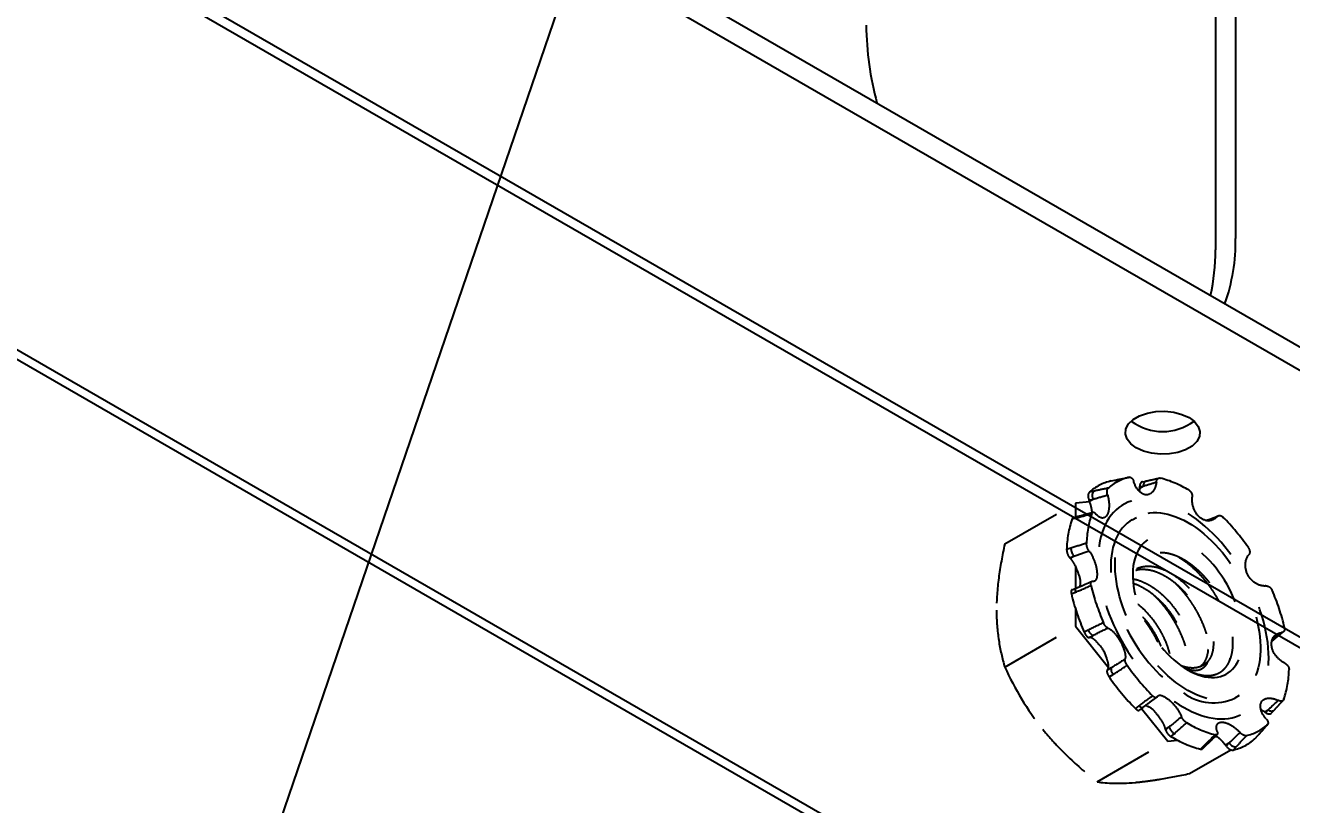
# Model space of a CAD drawing. Extents: x -1.8 to 17.5, y -14.1 to 0.
# Drawn here: x 6.082 to 8.203, y -5.911 to -4.605 of the extents above; entities that cross this region are included whole.
import ezdxf
from ezdxf import colors
from ezdxf.entities.mleader import LeaderData, LeaderLine
from ezdxf.math import Vec2, Vec3

# ---------------------------------------------------------------- set-up
doc = ezdxf.new("R2010")
doc.units = 0
doc.header["$LTSCALE"] = 0.5
doc.header["$MEASUREMENT"] = 0
doc.linetypes.add('HIDDEN2', pattern=[0.1875, 0.125, -0.0625])
for name, color, linetype in [('FAB DWG', 221, 'CONTINUOUS'), ('Hardware', 242, 'CONTINUOUS'), ('Housing', 150, 'CONTINUOUS'), ('WallMount Bracket', 190, 'CONTINUOUS')]:
    doc.layers.add(name, color=color, linetype=linetype)
doc.styles.get("Standard").update_dxf_attribs({"font": 'arial.ttf'})

msp = doc.modelspace()

# ---------------------------------------------------------------- linework, layer by layer
at = {"layer": 'Hardware', "linetype": 'HIDDEN2', "transparency": 16777216}
for p, q in [((7.87086, -5.38598), (7.86398, -5.38751)), ((7.90018, -5.36874), (7.90665, -5.36742)), ((7.90031, -5.36871), (7.90679, -5.36739)), ((7.90665, -5.36742), (7.90679, -5.36739)), ((7.94821, -5.37855), (7.95436, -5.37722)), ((7.94827, -5.38073), (7.94821, -5.37855)), ((7.94827, -5.38073), (7.95436, -5.37722)), ((7.95283, -5.37013), (7.95897, -5.3688)), ((7.72223, -5.47437), (7.84064, -5.40601)), ((7.86453, -5.40387), (7.84064, -5.40601)), ((7.84064, -5.40601), (7.84064, -5.42912)), ((7.8633, -5.40077), (7.87022, -5.39924)), ((7.86413, -5.40275), (7.8633, -5.40077)), ((7.86413, -5.40275), (7.87022, -5.39924)), ((7.83713, -5.43002), (7.84423, -5.42819)), ((7.93541, -5.43398), (7.94264, -5.42981)), ((8.06242, -5.43545), (8.0776, -5.4287)), ((7.83502, -5.43238), (7.84208, -5.43057)), ((8.05936, -5.4351), (8.0617, -5.43426)), ((7.83309, -5.48141), (7.82593, -5.4838)), ((7.83087, -5.49731), (7.83808, -5.49491)), ((7.83199, -5.49842), (7.83087, -5.49731)), ((7.83199, -5.49842), (7.83808, -5.49491)), ((7.84064, -5.51108), (7.84064, -5.54869)), ((7.83385, -5.55786), (7.84096, -5.555)), ((7.83475, -5.55107), (7.8419, -5.54818)), ((7.84064, -5.58274), (7.84064, -5.61226)), ((7.72223, -5.68062), (7.84064, -5.61226)), ((7.84064, -5.61226), (7.89604, -5.68117)), ((7.86221, -5.6187), (7.85533, -5.62229)), ((7.8633, -5.63129), (7.87022, -5.62768)), ((7.86413, -5.6312), (7.8633, -5.63129)), ((7.86413, -5.6312), (7.87022, -5.62768)), ((8.17366, -5.63419), (8.16945, -5.63786)), ((8.18586, -5.62293), (8.17047, -5.63444)), ((7.90046, -5.68194), (7.89382, -5.68603)), ((7.89437, -5.68546), (7.90046, -5.68194)), ((7.89382, -5.68603), (7.89437, -5.68546)), ((7.89711, -5.69724), (7.90371, -5.69318)), ((7.94709, -5.74541), (7.94097, -5.75006)), ((7.95369, -5.7484), (7.94754, -5.75309)), ((7.95363, -5.74845), (7.95369, -5.7484)), ((7.95914, -5.74541), (7.95818, -5.74509)), ((8.115, -5.72838), (8.10778, -5.73255)), ((7.95145, -5.75011), (7.99532, -5.80468)), ((8.15738, -5.75591), (8.16347, -5.75239)), ((8.15921, -5.75713), (8.15738, -5.75591)), ((8.16347, -5.75239), (8.15921, -5.75713)), ((8.17344, -5.75292), (8.16919, -5.75764)), ((7.99147, -5.78455), (7.99756, -5.78103)), ((7.99179, -5.78603), (7.99147, -5.78455)), ((7.99756, -5.78103), (7.99179, -5.78603)), ((8.1623, -5.77721), (8.15378, -5.78677)), ((7.87691, -5.87304), (7.99532, -5.80468)), ((7.99532, -5.80468), (8.01139, -5.80324)), ((8.00065, -5.79729), (8.00638, -5.79233)), ((8.07409, -5.79764), (8.07771, -5.79731)), ((8.09193, -5.81146), (8.09802, -5.80794)), ((8.09317, -5.81318), (8.09193, -5.81146)), ((8.09802, -5.80794), (8.09317, -5.81318)), ((8.14554, -5.79601), (8.14112, -5.80101)), ((8.14112, -5.80101), (8.14134, -5.80065)), ((8.14584, -5.79571), (8.14142, -5.80071)), ((8.14554, -5.79601), (8.14585, -5.7957)), ((8.03159, -5.85921), (8.10079, -5.81926)), ((8.05531, -5.81313), (8.05013, -5.81833)), ((8.05872, -5.8126), (8.05352, -5.81782)), ((8.10491, -5.81978), (8.10974, -5.81458))]:
    msp.add_line(p, q, dxfattribs=at)
at = {"layer": 'Hardware', "linetype": 'HIDDEN2', "transparency": 16777216, "flags": 128}
for points in [[(8.0216, -5.74813), (8.02883, -5.75209), (8.03604, -5.75562), (8.04321, -5.75871), (8.05033, -5.76134), (8.05738, -5.76352), (8.06433, -5.76524), (8.07118, -5.76649), (8.0779, -5.76727), (8.08447, -5.76757), (8.09088, -5.76741), (8.09711, -5.76677), (8.10315, -5.76566), (8.10898, -5.76408), (8.11459, -5.76204), (8.11996, -5.75954), (8.12507, -5.75658), (8.12992, -5.75319), (8.13449, -5.74935), (8.13877, -5.74509), (8.14275, -5.74041), (8.14642, -5.73533), (8.14977, -5.72986), (8.15279, -5.72402), (8.15548, -5.71781), (8.15782, -5.71126), (8.15981, -5.70437), (8.16144, -5.69718), (8.16272, -5.6897), (8.16363, -5.68194), (8.16418, -5.67393), (8.16436, -5.66568), (8.16418, -5.65723), (8.16363, -5.64858), (8.16272, -5.63977), (8.16144, -5.63081), (8.15981, -5.62173), (8.15782, -5.61255), (8.15548, -5.60329), (8.15279, -5.59399), (8.14977, -5.58465), (8.14642, -5.57532), (8.14275, -5.566), (8.13877, -5.55673), (8.13449, -5.54752), (8.12992, -5.53841), (8.12507, -5.52941), (8.11996, -5.52055), (8.11459, -5.51186), (8.10898, -5.50334), (8.10315, -5.49503), (8.09711, -5.48695), (8.09088, -5.47911), (8.08447, -5.47154), (8.0779, -5.46426), (8.07118, -5.45729), (8.06433, -5.45063), (8.05738, -5.44432), (8.05033, -5.43837), (8.04321, -5.43278), (8.03604, -5.42758), (8.02883, -5.42279), (8.0216, -5.4184), (8.01436, -5.41444), (8.00715, -5.41091), (7.99998, -5.40782), (7.99286, -5.40518), (7.98581, -5.403), (7.97886, -5.40129), (7.97201, -5.40004), (7.96529, -5.39926), (7.95872, -5.39895), (7.95231, -5.39912), (7.94608, -5.39976), (7.94004, -5.40087), (7.93421, -5.40244), (7.9286, -5.40449), (7.92323, -5.40699), (7.91812, -5.40994), (7.91327, -5.41334), (7.9087, -5.41717), (7.90442, -5.42144), (7.90044, -5.42611), (7.89677, -5.43119), (7.89342, -5.43666), (7.8904, -5.44251), (7.88771, -5.44872), (7.88537, -5.45527), (7.88338, -5.46215), (7.88175, -5.46935), (7.88047, -5.47683), (7.87956, -5.48459), (7.87901, -5.4926), (7.87883, -5.50084), (7.87901, -5.5093), (7.87956, -5.51795), (7.88047, -5.52676), (7.88175, -5.53572), (7.88338, -5.5448), (7.88537, -5.55398), (7.88771, -5.56323), (7.8904, -5.57254), (7.89342, -5.58187), (7.89677, -5.59121), (7.90044, -5.60053), (7.90442, -5.6098), (7.9087, -5.619), (7.91327, -5.62811), (7.91812, -5.63711), (7.92323, -5.64597), (7.9286, -5.65467), (7.93421, -5.66318), (7.94004, -5.67149), (7.94608, -5.67958), (7.95231, -5.68741), (7.95872, -5.69498), (7.96529, -5.70226), (7.97201, -5.70924), (7.97886, -5.71589), (7.98581, -5.7222), (7.99286, -5.72816), (7.99998, -5.73374), (8.00715, -5.73894), (8.01436, -5.74374), (8.0216, -5.74813)], [(8.02882, -5.43834), (8.03554, -5.44243), (8.04223, -5.44693), (8.04888, -5.45184), (8.05548, -5.45713), (8.06199, -5.4628), (8.0684, -5.46881), (8.07469, -5.47516), (8.08084, -5.48183), (8.08683, -5.48879), (8.09265, -5.49603), (8.09827, -5.50352), (8.10369, -5.51124), (8.10887, -5.51916), (8.11381, -5.52727), (8.1185, -5.53553), (8.12291, -5.54393), (8.12703, -5.55243), (8.13086, -5.56101), (8.13438, -5.56965), (8.13758, -5.57832), (8.14044, -5.58699), (8.14297, -5.59564), (8.14515, -5.60423), (8.14698, -5.61275), (8.14845, -5.62117), (8.14955, -5.62946), (8.15029, -5.63759), (8.15066, -5.64555), (8.15066, -5.65331), (8.15029, -5.66084), (8.14955, -5.66812), (8.14845, -5.67513), (8.14698, -5.68185), (8.14515, -5.68826), (8.14297, -5.69434), (8.14044, -5.70007), (8.13758, -5.70543), (8.13438, -5.7104), (8.13086, -5.71498), (8.12703, -5.71915), (8.12291, -5.72289), (8.1185, -5.72619), (8.11381, -5.72904), (8.10887, -5.73144), (8.10369, -5.73338), (8.09827, -5.73485), (8.09265, -5.73585), (8.08683, -5.73637), (8.08084, -5.73641), (8.07469, -5.73598), (8.0684, -5.73506), (8.06199, -5.73368), (8.05548, -5.73182), (8.04888, -5.7295), (8.04223, -5.72673), (8.03554, -5.7235), (8.02882, -5.71984), (8.02211, -5.71575), (8.01541, -5.71125), (8.00876, -5.70634), (8.00217, -5.70105), (7.99566, -5.69539), (7.98924, -5.68937), (7.98295, -5.68302), (7.9768, -5.67635), (7.97081, -5.66939), (7.96499, -5.66215), (7.95937, -5.65466), (7.95396, -5.64695), (7.94877, -5.63902), (7.94383, -5.63091), (7.93915, -5.62265), (7.93473, -5.61425), (7.93061, -5.60575), (7.92678, -5.59717), (7.92326, -5.58853), (7.92007, -5.57986), (7.9172, -5.57119), (7.91467, -5.56255), (7.91249, -5.55395), (7.91066, -5.54543), (7.90919, -5.53702), (7.90809, -5.52873), (7.90735, -5.52059), (7.90698, -5.51263), (7.90698, -5.50488), (7.90735, -5.49734), (7.90809, -5.49006), (7.90919, -5.48305), (7.91066, -5.47633), (7.91249, -5.46992), (7.91467, -5.46384), (7.9172, -5.45811), (7.92007, -5.45275), (7.92326, -5.44778), (7.92678, -5.4432), (7.93061, -5.43904), (7.93473, -5.4353), (7.93915, -5.43199), (7.94383, -5.42914), (7.94877, -5.42674), (7.95396, -5.4248), (7.95937, -5.42333), (7.96499, -5.42233), (7.97081, -5.42181), (7.9768, -5.42177), (7.98295, -5.42221), (7.98924, -5.42312), (7.99566, -5.4245), (8.00217, -5.42636), (8.00876, -5.42868), (8.01541, -5.43145), (8.02211, -5.43468), (8.02882, -5.43834)], [(7.93541, -5.43398), (7.93192, -5.43617), (7.92751, -5.43947), (7.92338, -5.44321), (7.91956, -5.44737), (7.91604, -5.45195), (7.91284, -5.45693), (7.90997, -5.46229), (7.90745, -5.46801), (7.90527, -5.47409), (7.90344, -5.4805), (7.90197, -5.48722), (7.90086, -5.49423), (7.90012, -5.50152), (7.89975, -5.50905), (7.89975, -5.5168), (7.90012, -5.52476), (7.90086, -5.5329), (7.90197, -5.54119), (7.90344, -5.5496), (7.90527, -5.55812), (7.90745, -5.56672), (7.90997, -5.57536), (7.91284, -5.58403), (7.91604, -5.5927), (7.91956, -5.60134), (7.92338, -5.60992), (7.92751, -5.61843), (7.93192, -5.62682), (7.9366, -5.63509), (7.94155, -5.64319), (7.94673, -5.65112), (7.95214, -5.65883), (7.95777, -5.66632), (7.96358, -5.67356), (7.96958, -5.68052), (7.97573, -5.68719), (7.98202, -5.69354), (7.98843, -5.69956), (7.99494, -5.70522), (8.00153, -5.71051), (8.00819, -5.71542), (8.01488, -5.71992), (8.0216, -5.72401)], [(8.0617, -5.43426), (8.06045, -5.43489), (8.06014, -5.43512)], [(8.02882, -5.68558), (8.03467, -5.68874), (8.0405, -5.69146), (8.04627, -5.69373), (8.05198, -5.69554), (8.0576, -5.69687), (8.06309, -5.69774), (8.06846, -5.69812), (8.07366, -5.69803), (8.07868, -5.69745), (8.0835, -5.69641), (8.0881, -5.69488), (8.09246, -5.6929), (8.09656, -5.69045), (8.10039, -5.68756), (8.10394, -5.68422), (8.10718, -5.68047), (8.11011, -5.67631), (8.1127, -5.67175), (8.11496, -5.66682), (8.11688, -5.66154), (8.11844, -5.65593), (8.11964, -5.65001), (8.12047, -5.6438), (8.12093, -5.63733), (8.12103, -5.63063), (8.12075, -5.62372), (8.1201, -5.61663), (8.11908, -5.60939), (8.1177, -5.60203), (8.11597, -5.59457), (8.11388, -5.58705), (8.11145, -5.5795), (8.10868, -5.57195), (8.1056, -5.56443), (8.1022, -5.55696), (8.09851, -5.54959), (8.09454, -5.54233), (8.09031, -5.53523), (8.08583, -5.52829), (8.08111, -5.52157), (8.07619, -5.51507), (8.07108, -5.50884), (8.06579, -5.50288), (8.06036, -5.49723), (8.0548, -5.49192), (8.04914, -5.48695), (8.04339, -5.48235), (8.03759, -5.47815), (8.03175, -5.47435), (8.0259, -5.47097), (8.02006, -5.46803), (8.01425, -5.46553), (8.00851, -5.46349), (8.00284, -5.46192), (7.99728, -5.46082), (7.99185, -5.46019), (7.98657, -5.46005), (7.98145, -5.46038), (7.97653, -5.46119), (7.97182, -5.46248), (7.96734, -5.46423), (7.9631, -5.46645), (7.95913, -5.46912), (7.95544, -5.47224), (7.95205, -5.47578), (7.94896, -5.47974), (7.9462, -5.48411), (7.94377, -5.48885), (7.94168, -5.49396), (7.93994, -5.4994), (7.93856, -5.50518), (7.93754, -5.51124), (7.9369, -5.51758), (7.93662, -5.52417), (7.93671, -5.53098), (7.93717, -5.53799), (7.93801, -5.54516), (7.93921, -5.55246), (7.94076, -5.55988), (7.94268, -5.56737), (7.94494, -5.5749), (7.94754, -5.58246), (7.95046, -5.59), (7.9537, -5.5975), (7.95725, -5.60492), (7.96108, -5.61224), (7.96519, -5.61942), (7.96955, -5.62645), (7.97415, -5.63328), (7.97897, -5.63989), (7.98399, -5.64626), (7.98919, -5.65236), (7.99455, -5.65817), (8.00005, -5.66365), (8.00566, -5.6688), (8.01137, -5.67358), (8.01715, -5.67798), (8.02297, -5.68199), (8.02882, -5.68558)], [(7.84096, -5.555), (7.84065, -5.55324), (7.84054, -5.55164), (7.84064, -5.55029), (7.84094, -5.54922), (7.84143, -5.54849), (7.84191, -5.54818)], [(7.94709, -5.74541), (7.94844, -5.74663), (7.94976, -5.7476), (7.951, -5.74829), (7.9521, -5.74865), (7.95301, -5.74869), (7.95363, -5.74845)]]:
    msp.add_lwpolyline(points, dxfattribs=at)
at = {"layer": 'Hardware', "linetype": 'HIDDEN2', "transparency": 16777216}
for centre, radius, start, end in [((7.9494, -5.44146), 0.08113, 103.30266, 131.51457), ((7.93578, -5.5413), 0.18356, 58.79641, 75.12735), ((7.91982, -5.4509), 0.08448, 103.44129, 131.37594), ((7.88172, -5.39314), 0.01302, 146.62054, 207.9006), ((7.96208, -5.37597), 0.00782, 113.51371, 189.15951), ((7.8454, -5.43141), 0.00343, 109.93871, 165.71101), ((8.02738, -5.47734), 0.16821, 161.31193, 178.6256), ((7.81687, -5.69744), 0.38116, 34.69487, 44.71602), ((8.00106, -5.48827), 0.17519, 161.39803, 178.53949), ((7.85377, -5.48143), 0.02068, 179.95399, 220.66804), ((7.8139, -5.53904), 0.03522, 349.37564, 24.75841), ((8.22572, -5.45883), 0.36889, 193.32337, 203.56603), ((7.83192, -5.69935), 0.36889, 13.32337, 23.56603), ((8.20764, -5.46899), 0.38422, 193.37438, 203.51502), ((7.87544, -5.61496), 0.01375, 195.78737, 247.70242), ((8.16979, -5.62963), 0.00598, 274.31476, 310.31848), ((7.8425, -5.6794), 0.05238, 14.93187, 43.33572), ((7.91285, -5.68444), 0.01264, 168.59307, 223.70525), ((8.24078, -5.46074), 0.38116, 214.69487, 224.71602), ((8.07282, -5.6026), 0.09384, 240.68556, 256.09531), ((8.03026, -5.68084), 0.16821, 341.31193, 358.6256), ((8.22332, -5.47098), 0.397, 214.74477, 224.66612), ((8.07189, -5.65551), 0.08499, 233.71434, 294.9752), ((7.94641, -5.77986), 0.03673, 33.56744, 69.72269), ((8.1688, -5.74632), 0.00808, 228.78117, 305.00545), ((8.01734, -5.77467), 0.02078, 197.82682, 238.15754), ((8.12186, -5.61688), 0.18356, 238.79641, 255.12735), ((8.10824, -5.71672), 0.08113, 283.30266, 311.51457), ((8.09947, -5.63362), 0.19118, 238.87766, 255.0461), ((8.10982, -5.80076), 0.01382, 211.32905, 269.64664), ((8.08528, -5.73761), 0.08448, 283.44129, 311.37594), ((8.05656, -5.80999), 0.00338, 248.26651, 309.8986)]:
    msp.add_arc(centre, radius, start, end, dxfattribs=at)
for points in [[(7.90665, -5.36742), (7.91453, -5.36582), (7.92256, -5.36418), (7.93073, -5.3625)], [(7.89562, -5.38071), (7.88748, -5.38236), (7.87923, -5.38412), (7.87086, -5.38598)], [(7.95436, -5.37722), (7.96178, -5.375), (7.96907, -5.37275), (7.97621, -5.37046)], [(7.87022, -5.39924), (7.87835, -5.39683), (7.88639, -5.3945), (7.89434, -5.39225)], [(7.84208, -5.43057), (7.85068, -5.42836), (7.85933, -5.42598), (7.86804, -5.42344)], [(7.85922, -5.47331), (7.85052, -5.4758), (7.84181, -5.4785), (7.83309, -5.48141)], [(7.83808, -5.49491), (7.84648, -5.4917), (7.85487, -5.48864), (7.86325, -5.48574)], [(7.84096, -5.555), (7.84962, -5.55151), (7.85822, -5.54779), (7.86677, -5.54384)], [(7.8876, -5.60631), (7.87904, -5.6102), (7.87057, -5.61434), (7.86221, -5.6187)], [(7.87022, -5.62768), (7.87835, -5.62335), (7.88655, -5.6192), (7.89482, -5.61522)], [(7.72223, -5.68062), (7.7391, -5.71697), (7.7594, -5.75202), (7.78575, -5.7848)], [(7.92374, -5.66711), (7.91609, -5.67221), (7.90833, -5.67715), (7.90046, -5.68194)], [(7.90371, -5.69318), (7.91176, -5.68822), (7.91965, -5.68307), (7.92739, -5.6777)], [(7.96992, -5.72892), (7.96214, -5.73424), (7.95453, -5.73974), (7.94709, -5.74541)], [(8.1803, -5.73663), (8.17474, -5.74176), (8.16913, -5.74701), (8.16347, -5.75239)], [(8.0183, -5.76393), (8.01153, -5.76971), (8.00461, -5.77541), (7.99756, -5.78103)], [(8.00638, -5.79233), (8.01336, -5.78629), (8.02015, -5.78014), (8.02676, -5.77389)], [(8.1163, -5.79048), (8.11032, -5.79627), (8.10423, -5.80209), (8.09802, -5.80794)], [(8.16202, -5.77747), (8.15641, -5.78375), (8.15092, -5.78993), (8.14554, -5.79601)], [(8.07474, -5.7943), (8.06809, -5.80053), (8.06161, -5.80681), (8.05531, -5.81313)], [(8.10974, -5.81458), (8.11561, -5.80824), (8.12134, -5.80194), (8.12691, -5.79568)], [(7.87691, -5.87304), (7.89378, -5.87565), (7.91408, -5.87646), (7.94043, -5.8741)]]:
    msp.add_open_spline(points, degree=3, dxfattribs=at)
for points, knots in [([(7.93073, -5.3625), (7.93211, -5.36217), (7.93365, -5.3627), (7.93642, -5.36523), (7.93759, -5.36719), (7.93829, -5.36946)], [0, 0, 0, 0, 0.5, 0.5, 1, 1, 1, 1]), ([(7.95897, -5.3688), (7.95916, -5.36876), (7.96363, -5.3678), (7.97095, -5.36616), (7.97785, -5.36452), (7.98067, -5.36385)], [0, 0, 0, 0, 0.0256488, 0.6008914, 1, 1, 1, 1]), ([(7.97621, -5.37046), (7.97645, -5.36822), (7.97725, -5.36631), (7.97969, -5.36392), (7.98127, -5.36347), (7.9829, -5.36388)], [0, 0, 0, 0, 0.5, 0.5, 1, 1, 1, 1]), ([(7.86398, -5.38751), (7.86279, -5.38856), (7.86204, -5.39061), (7.8618, -5.39552), (7.8623, -5.39836), (7.8633, -5.40077)], [0, 0, 0, 0, 0.5, 0.5, 1, 1, 1, 1]), ([(7.89434, -5.39225), (7.89365, -5.38997), (7.8934, -5.38754), (7.89386, -5.38333), (7.89457, -5.38164), (7.89562, -5.38071)], [0, 0, 0, 0, 0.5, 0.5, 1, 1, 1, 1]), ([(7.97621, -5.37046), (7.97558, -5.37662), (7.97358, -5.38223), (7.9676, -5.38996), (7.96358, -5.39213), (7.95513, -5.39191), (7.95076, -5.38955), (7.9433, -5.3814), (7.94027, -5.37577), (7.93829, -5.36946)], [0, 0, 0, 0, 0.25, 0.25, 0.5, 0.5, 0.75, 0.75, 1, 1, 1, 1]), ([(7.94806, -5.38651), (7.94807, -5.38643), (7.94837, -5.3846), (7.94832, -5.38262), (7.94827, -5.38073)], [0, 0, 0, 0, 0.0456822, 1, 1, 1, 1]), ([(7.95283, -5.37016), (7.95279, -5.37016), (7.952, -5.37014), (7.95066, -5.37114), (7.94912, -5.37313), (7.94828, -5.37578), (7.94823, -5.37771), (7.94821, -5.37855)], [0, 0, 0, 0, 0.0139412, 0.2750313, 0.5361127, 0.7971967, 1, 1, 1, 1]), ([(8.03089, -5.38429), (8.03258, -5.38529), (8.03407, -5.38704), (8.03605, -5.39131), (8.03649, -5.39376), (8.03629, -5.39601)], [0, 0, 0, 0, 0.5, 0.5, 1, 1, 1, 1]), ([(7.86859, -5.42151), (7.86853, -5.42059), (7.86834, -5.41792), (7.8675, -5.41336), (7.86612, -5.40793), (7.8648, -5.4045), (7.86413, -5.40275)], [0, 0, 0, 0, 0.1452242, 0.4215246, 0.7065804, 1, 1, 1, 1]), ([(7.89434, -5.39225), (7.89623, -5.39851), (7.89717, -5.40536), (7.89677, -5.4175), (7.89543, -5.42286), (7.89096, -5.42979), (7.88788, -5.43132), (7.88115, -5.43014), (7.87759, -5.42752), (7.87429, -5.42332)], [0, 0, 0, 0, 0.25, 0.25, 0.5, 0.5, 0.75, 0.75, 1, 1, 1, 1]), ([(8.0776, -5.4287), (8.07423, -5.43267), (8.06963, -5.43514), (8.05974, -5.43587), (8.05439, -5.43412), (8.04518, -5.42684), (8.04138, -5.42138), (8.03665, -5.40901), (8.03573, -5.40229), (8.03629, -5.39601)], [0, 0, 0, 0, 0.25, 0.25, 0.5, 0.5, 0.75, 0.75, 1, 1, 1, 1]), ([(7.83713, -5.43003), (7.83713, -5.43003), (7.83657, -5.42997), (7.83578, -5.43076), (7.83525, -5.43189), (7.83502, -5.43238)], [0, 0, 0, 0, 0.006542, 0.5656829, 1, 1, 1, 1]), ([(7.84423, -5.42819), (7.84439, -5.42815), (7.8493, -5.42691), (7.8579, -5.4246), (7.8664, -5.42214), (7.8701, -5.42108)], [0, 0, 0, 0, 0.018805, 0.5734073, 1, 1, 1, 1]), ([(7.86804, -5.42344), (7.86858, -5.4219), (7.86953, -5.42104), (7.87181, -5.42099), (7.87311, -5.42181), (7.87429, -5.42332)], [0, 0, 0, 0, 0.5, 0.5, 1, 1, 1, 1]), ([(8.0617, -5.43425), (8.06186, -5.4342), (8.06565, -5.43286), (8.07175, -5.43053), (8.07745, -5.42806), (8.07974, -5.42707)], [0, 0, 0, 0, 0.0254392, 0.6082097, 1, 1, 1, 1]), ([(8.0776, -5.4287), (8.07883, -5.42726), (8.08054, -5.42652), (8.08422, -5.42673), (8.08613, -5.42767), (8.08772, -5.42926)], [0, 0, 0, 0, 0.5, 0.5, 1, 1, 1, 1]), ([(7.72223, -5.47437), (7.71803, -5.49358), (7.71452, -5.51278), (7.70971, -5.54997), (7.70841, -5.56803), (7.70841, -5.58547)], [0, 0, 0, 0, 0.5, 0.5, 1, 1, 1, 1]), ([(7.82593, -5.4838), (7.82585, -5.48597), (7.82635, -5.48869), (7.82819, -5.49369), (7.82952, -5.49595), (7.83087, -5.49731)], [0, 0, 0, 0, 0.5, 0.5, 1, 1, 1, 1]), ([(7.86325, -5.48574), (7.86207, -5.4842), (7.86101, -5.48208), (7.85953, -5.47755), (7.85915, -5.47522), (7.85922, -5.47331)], [0, 0, 0, 0, 0.5, 0.5, 1, 1, 1, 1]), ([(7.86325, -5.48574), (7.86649, -5.48997), (7.86958, -5.4957), (7.87429, -5.50796), (7.87595, -5.51457), (7.87718, -5.526), (7.87674, -5.53074), (7.87394, -5.53662), (7.87164, -5.53776), (7.86873, -5.53701)], [0, 0, 0, 0, 0.25, 0.25, 0.5, 0.5, 0.75, 0.75, 1, 1, 1, 1]), ([(8.05027, -5.6937), (8.05273, -5.69414), (8.05737, -5.69497), (8.06385, -5.69507), (8.06986, -5.69444), (8.07556, -5.69298), (8.08088, -5.69071), (8.08572, -5.68769), (8.09009, -5.68392), (8.09396, -5.67936), (8.09724, -5.67413), (8.09989, -5.66835), (8.10196, -5.66204), (8.10345, -5.65513), (8.10433, -5.64772), (8.1046, -5.63997), (8.10429, -5.63185), (8.10335, -5.62333), (8.10177, -5.6146), (8.09961, -5.60582), (8.0969, -5.59697), (8.09359, -5.58797), (8.08975, -5.57904), (8.08546, -5.57032), (8.08075, -5.56178), (8.07557, -5.55336), (8.06998, -5.54522), (8.06408, -5.53753), (8.05786, -5.53023), (8.05129, -5.52332), (8.04453, -5.51697), (8.03772, -5.51127), (8.03085, -5.50618), (8.02384, -5.50164), (8.01679, -5.49773), (8.00982, -5.49453), (8.0029, -5.49202), (7.99601, -5.49024), (7.98935, -5.48923), (7.98304, -5.48897), (7.97704, -5.48941), (7.97126, -5.49056), (7.96582, -5.49243), (7.9608, -5.49496), (7.95617, -5.49814), (7.95192, -5.50203), (7.94817, -5.50655), (7.94496, -5.51158), (7.94225, -5.51712), (7.94002, -5.52321), (7.93839, -5.52977), (7.93748, -5.53452), (7.93727, -5.53711), (7.93725, -5.53733)], [0, 0, 0, 0, 0.0237441, 0.0448425, 0.0659409, 0.0876523, 0.1093637, 0.1304653, 0.1515659, 0.1733148, 0.1950638, 0.2156163, 0.2361689, 0.2573262, 0.2784836, 0.2989116, 0.3193396, 0.3403792, 0.3614189, 0.381502, 0.4015852, 0.4222722, 0.4429592, 0.4627168, 0.4824743, 0.5028102, 0.5231448, 0.5427575, 0.5623701, 0.5825861, 0.6028021, 0.6218893, 0.6409764, 0.6606181, 0.6802598, 0.6993519, 0.7184434, 0.7381307, 0.7578179, 0.7762808, 0.7947438, 0.813746, 0.8327482, 0.8511662, 0.8695832, 0.8885611, 0.9075389, 0.9255299, 0.9435209, 0.9620498, 0.9805788, 0.9983253, 1, 1, 1, 1]), ([(8.15977, -5.54472), (8.15451, -5.54524), (8.14862, -5.54388), (8.13798, -5.53769), (8.13317, -5.5328), (8.12672, -5.52123), (8.12511, -5.51465), (8.12554, -5.50244), (8.12751, -5.49694), (8.13085, -5.49283)], [0, 0, 0, 0, 0.25, 0.25, 0.5, 0.5, 0.75, 0.75, 1, 1, 1, 1]), ([(8.13025, -5.48049), (8.13161, -5.48244), (8.13243, -5.48478), (8.13265, -5.48928), (8.13205, -5.49136), (8.13085, -5.49283)], [0, 0, 0, 0, 0.5, 0.5, 1, 1, 1, 1]), ([(7.84588, -5.52429), (7.84434, -5.51906), (7.84224, -5.51393), (7.83864, -5.50722), (7.83734, -5.50511), (7.83471, -5.50141), (7.83336, -5.4998), (7.83199, -5.49842)], [0, 0, 0, 0, 0.5, 0.5, 0.75, 0.75, 1, 1, 1, 1]), ([(7.94305, -5.51574), (7.94323, -5.51564), (7.94556, -5.51429), (7.95071, -5.51281), (7.95846, -5.51145), (7.9668, -5.51151), (7.97577, -5.51288), (7.98521, -5.51571), (7.995, -5.52008), (8.00478, -5.5258), (8.01452, -5.53284), (8.02416, -5.54124), (8.03342, -5.55085), (8.04202, -5.56147), (8.04967, -5.57273), (8.0564, -5.58447), (8.0621, -5.59655), (8.0666, -5.60867), (8.06976, -5.62046), (8.07154, -5.63166), (8.07196, -5.64214), (8.07111, -5.65175), (8.06892, -5.66026), (8.0658, -5.66694), (8.06308, -5.67025), (8.06192, -5.67166)], [0, 0, 0, 0, 0.0034179, 0.043928, 0.0849598, 0.1262195, 0.1674037, 0.2125426, 0.2568663, 0.3014651, 0.346791, 0.392451, 0.4405756, 0.4881369, 0.5348568, 0.5821834, 0.6302, 0.678435, 0.7264039, 0.7736379, 0.8203974, 0.8680349, 0.9161896, 0.9643817, 1, 1, 1, 1]), ([(8.01388, -5.49651), (8.01624, -5.49796), (8.02237, -5.50172), (8.03207, -5.50931), (8.04179, -5.51806), (8.05013, -5.52669), (8.05715, -5.53476), (8.06362, -5.54305), (8.06953, -5.55143), (8.07576, -5.56124), (8.08223, -5.57278), (8.08852, -5.58605), (8.09373, -5.59946), (8.09772, -5.6127), (8.10043, -5.62549), (8.10186, -5.63765), (8.10204, -5.64912), (8.10098, -5.65976), (8.09889, -5.66912), (8.09658, -5.67425), (8.09551, -5.67662)], [0, 0, 0, 0, 0.03956566, 0.10236419, 0.1655314, 0.21085156, 0.25595097, 0.30066327, 0.34251069, 0.38401449, 0.44594288, 0.5087102, 0.57186974, 0.6349576, 0.69751305, 0.7590985, 0.82039264, 0.88273975, 0.94573443, 1, 1, 1, 1]), ([(7.93789, -5.53312), (7.93865, -5.53322), (7.94257, -5.53378), (7.94987, -5.53619), (7.95964, -5.54047), (7.96943, -5.54622), (7.97916, -5.55324), (7.9888, -5.56165), (7.99806, -5.57126), (8.00666, -5.58188), (8.01432, -5.59314), (8.02105, -5.60488), (8.02675, -5.61696), (8.03124, -5.62908), (8.03441, -5.64088), (8.03618, -5.65207), (8.03663, -5.66258), (8.03568, -5.67207), (8.03437, -5.67845), (8.03302, -5.68118), (8.03285, -5.68154)], [0, 0, 0, 0, 0.0141206, 0.0729896, 0.1307954, 0.1889599, 0.2480727, 0.3076213, 0.3703842, 0.4324124, 0.4933432, 0.5550653, 0.6176873, 0.6805941, 0.7431539, 0.8047553, 0.8657377, 0.9278653, 0.9906674, 1, 1, 1, 1]), ([(7.94197, -5.51823), (7.94279, -5.51796), (7.94648, -5.51678), (7.95382, -5.51643), (7.96376, -5.51727), (7.97406, -5.51997), (7.9844, -5.52427), (7.99474, -5.53011), (8.00503, -5.5374), (8.01505, -5.54606), (8.02448, -5.55584), (8.03309, -5.56645), (8.04045, -5.57726), (8.04671, -5.58803), (8.05192, -5.59865), (8.05623, -5.60937), (8.05956, -5.62006), (8.06182, -5.63047), (8.06295, -5.64045), (8.063, -5.64979), (8.06195, -5.65836), (8.05982, -5.66604), (8.05646, -5.6727), (8.05315, -5.67722), (8.05059, -5.67897), (8.04996, -5.6794)], [0, 0, 0, 0, 0.0141068, 0.0630222, 0.1120408, 0.1606709, 0.2084444, 0.2561708, 0.3047729, 0.3537846, 0.402715, 0.4510778, 0.4985797, 0.5409848, 0.5839831, 0.6272485, 0.6704425, 0.7147357, 0.7582512, 0.801923, 0.8463208, 0.8910887, 0.9358528, 0.984396, 1, 1, 1, 1]), ([(7.8348, -5.55119), (7.83454, -5.55129), (7.83389, -5.55153), (7.83341, -5.5531), (7.83335, -5.55533), (7.83369, -5.55709), (7.83385, -5.55786)], [0, 0, 0, 0, 0.1895897, 0.4814482, 0.773301, 1, 1, 1, 1]), ([(7.8419, -5.54818), (7.84207, -5.54811), (7.84703, -5.54615), (7.85562, -5.54253), (7.86397, -5.5387), (7.8676, -5.53704)], [0, 0, 0, 0, 0.01871794, 0.57453256, 1, 1, 1, 1]), ([(7.86677, -5.54384), (7.86626, -5.54168), (7.86619, -5.53979), (7.86691, -5.53729), (7.86769, -5.53674), (7.86873, -5.53701)], [0, 0, 0, 0, 0.5, 0.5, 1, 1, 1, 1]), ([(7.93758, -5.54036), (7.93798, -5.54046), (7.94175, -5.54141), (7.94906, -5.54478), (7.95938, -5.55049), (7.96968, -5.55782), (7.97969, -5.56647), (7.98913, -5.57626), (7.99774, -5.58686), (8.0051, -5.59767), (8.01135, -5.60844), (8.01656, -5.61907), (8.02087, -5.62978), (8.02421, -5.64048), (8.02646, -5.65088), (8.02761, -5.66088), (8.02759, -5.67014), (8.027, -5.67671), (8.02608, -5.67982), (8.0259, -5.68043)], [0, 0, 0, 0, 0.0081138, 0.0761565, 0.1441322, 0.213355, 0.2831614, 0.3528518, 0.4217338, 0.4893898, 0.5497864, 0.6110279, 0.6726498, 0.7341701, 0.7972559, 0.8592341, 0.9214349, 0.9846696, 1, 1, 1, 1]), ([(8.00803, -5.54027), (8.01028, -5.54254), (8.01501, -5.54732), (8.02179, -5.55518), (8.02826, -5.56345), (8.03417, -5.57184), (8.04041, -5.58165), (8.04688, -5.59319), (8.05315, -5.60646), (8.05828, -5.61948), (8.06067, -5.6279), (8.06181, -5.63191)], [0, 0, 0, 0, 0.0896002, 0.1877156, 0.2849889, 0.3760294, 0.4663225, 0.6010499, 0.7376025, 0.8750084, 1, 1, 1, 1]), ([(8.15977, -5.54472), (8.16169, -5.54453), (8.16379, -5.54516), (8.16753, -5.54777), (8.1691, -5.5497), (8.17004, -5.55187)], [0, 0, 0, 0, 0.5, 0.5, 1, 1, 1, 1]), ([(7.94505, -5.57498), (7.94779, -5.57729), (7.95389, -5.58242), (7.9627, -5.5917), (7.97131, -5.60228), (7.97897, -5.61355), (7.98569, -5.62529), (7.99142, -5.63738), (7.9958, -5.64945), (7.99832, -5.65791), (7.99897, -5.66208), (7.99903, -5.66248)], [0, 0, 0, 0, 0.10382431, 0.23100494, 0.35669667, 0.48016495, 0.60523649, 0.73213149, 0.85960386, 0.98637284, 1, 1, 1, 1]), ([(7.97267, -5.56068), (7.97493, -5.56295), (7.97965, -5.56773), (7.98643, -5.57559), (7.99291, -5.58386), (7.99881, -5.59225), (8.00505, -5.60206), (8.01153, -5.6136), (8.0178, -5.62687), (8.02293, -5.63989), (8.02532, -5.64831), (8.02645, -5.65232)], [0, 0, 0, 0, 0.08960023, 0.18771564, 0.28498886, 0.37602945, 0.46632247, 0.60104992, 0.73760251, 0.87500837, 1, 1, 1, 1]), ([(7.70841, -5.58547), (7.70841, -5.60292), (7.70975, -5.61983), (7.71459, -5.65146), (7.71806, -5.66635), (7.72223, -5.68062)], [0, 0, 0, 0, 0.5, 0.5, 1, 1, 1, 1]), ([(7.95344, -5.59661), (7.95352, -5.59669), (7.95672, -5.6), (7.96233, -5.60734), (7.96976, -5.61807), (7.97597, -5.62886), (7.98053, -5.63792), (7.98269, -5.64348), (7.98347, -5.64549)], [0, 0, 0, 0, 0.0060073, 0.2398066, 0.4694445, 0.6744427, 0.8823085, 1, 1, 1, 1]), ([(7.89482, -5.61522), (7.89377, -5.61492), (7.89244, -5.61384), (7.8898, -5.61059), (7.88854, -5.60848), (7.8876, -5.60631)], [0, 0, 0, 0, 0.5, 0.5, 1, 1, 1, 1]), ([(7.89482, -5.61522), (7.89772, -5.61607), (7.90135, -5.61874), (7.90876, -5.62679), (7.9126, -5.63223), (7.91905, -5.6438), (7.92161, -5.64983), (7.92443, -5.66017), (7.92468, -5.66438), (7.92374, -5.66711)], [0, 0, 0, 0, 0.25, 0.25, 0.5, 0.5, 0.75, 0.75, 1, 1, 1, 1]), ([(7.95642, -5.60297), (7.95682, -5.60349), (7.95929, -5.60662), (7.96345, -5.61268), (7.96968, -5.62247), (7.97469, -5.63115), (7.97744, -5.63707), (7.97816, -5.63861)], [0, 0, 0, 0, 0.0467006, 0.2853992, 0.5221377, 0.8753784, 1, 1, 1, 1]), ([(8.19088, -5.61435), (8.19138, -5.6165), (8.19115, -5.61857), (8.18932, -5.6217), (8.18776, -5.62271), (8.18586, -5.62293)], [0, 0, 0, 0, 0.5, 0.5, 1, 1, 1, 1]), ([(7.85533, -5.62229), (7.85639, -5.62474), (7.85788, -5.62713), (7.86084, -5.63046), (7.8623, -5.63139), (7.8633, -5.63129)], [0, 0, 0, 0, 0.5, 0.5, 1, 1, 1, 1]), ([(7.8806, -5.64345), (7.87754, -5.63946), (7.87442, -5.63623), (7.86871, -5.63199), (7.86613, -5.63099), (7.86413, -5.6312)], [0, 0, 0, 0, 0.5, 0.5, 1, 1, 1, 1]), ([(8.19134, -5.6742), (8.18574, -5.67134), (8.18039, -5.66692), (8.17244, -5.65652), (8.16982, -5.65047), (8.16859, -5.63903), (8.16998, -5.63374), (8.17603, -5.62599), (8.18056, -5.62357), (8.18586, -5.62293)], [0, 0, 0, 0, 0.25, 0.25, 0.5, 0.5, 0.75, 0.75, 1, 1, 1, 1]), ([(8.18881, -5.62173), (8.1888, -5.62174), (8.18614, -5.62371), (8.18108, -5.62783), (8.17607, -5.63214), (8.17367, -5.63421)], [0, 0, 0, 0, 0.0026513, 0.520561, 1, 1, 1, 1]), ([(7.89437, -5.68546), (7.89505, -5.68474), (7.89553, -5.68377), (7.89611, -5.68132), (7.89621, -5.67982), (7.89589, -5.67478), (7.89487, -5.67056), (7.89311, -5.6659)], [0, 0, 0, 0, 0.25, 0.25, 0.5, 0.5, 1, 1, 1, 1]), ([(7.92739, -5.6777), (7.92603, -5.67574), (7.92491, -5.67358), (7.92359, -5.66972), (7.9234, -5.66809), (7.92374, -5.66711)], [0, 0, 0, 0, 0.5, 0.5, 1, 1, 1, 1]), ([(8.01662, -5.6775), (8.01808, -5.67807), (8.02148, -5.67939), (8.02665, -5.68072), (8.03213, -5.68161), (8.03741, -5.68186), (8.04253, -5.68147), (8.04721, -5.68047), (8.05141, -5.67898), (8.05519, -5.67705), (8.05874, -5.67466), (8.06086, -5.67266), (8.06192, -5.67166)], [0, 0, 0, 0, 0.0808919, 0.1895709, 0.2951817, 0.4007924, 0.5094714, 0.6181504, 0.7125293, 0.8069082, 0.9034541, 1, 1, 1, 1]), ([(8.06192, -5.67166), (8.06144, -5.67291), (8.06047, -5.6754), (8.0584, -5.67856), (8.05595, -5.68126), (8.05313, -5.68347), (8.04996, -5.68515), (8.04643, -5.68627), (8.04256, -5.6868), (8.03832, -5.68672), (8.03374, -5.68596), (8.02891, -5.6846), (8.02555, -5.68313), (8.0239, -5.6824)], [0, 0, 0, 0, 0.085608, 0.1712161, 0.2591058, 0.3469959, 0.4372259, 0.5274559, 0.6199375, 0.7124191, 0.8094381, 0.9064571, 1, 1, 1, 1]), ([(8.19134, -5.6742), (8.19338, -5.67524), (8.19523, -5.67691), (8.19781, -5.68081), (8.19849, -5.68296), (8.19842, -5.68488)], [0, 0, 0, 0, 0.5, 0.5, 1, 1, 1, 1]), ([(7.89382, -5.68603), (7.89315, -5.68674), (7.89312, -5.68837), (7.89434, -5.69253), (7.89557, -5.69503), (7.89711, -5.69724)], [0, 0, 0, 0, 0.5, 0.5, 1, 1, 1, 1]), ([(7.97699, -5.73124), (7.97799, -5.72864), (7.98034, -5.72748), (7.987, -5.72861), (7.99138, -5.73091), (8.00059, -5.7382), (8.00535, -5.74311), (8.01333, -5.75359), (8.01647, -5.75904), (8.0183, -5.76393)], [0, 0, 0, 0, 0.25, 0.25, 0.5, 0.5, 0.75, 0.75, 1, 1, 1, 1]), ([(7.97643, -5.73198), (7.97228, -5.73486), (7.96457, -5.74021), (7.95714, -5.74583), (7.95371, -5.74842)], [0, 0, 0, 0, 0.5393336, 1, 1, 1, 1]), ([(7.97699, -5.73124), (7.97663, -5.73219), (7.9757, -5.73248), (7.97312, -5.73163), (7.97151, -5.73051), (7.96992, -5.72892)], [0, 0, 0, 0, 0.5, 0.5, 1, 1, 1, 1]), ([(8.16025, -5.76769), (8.156, -5.7628), (8.1528, -5.75726), (8.14997, -5.74698), (8.15035, -5.74218), (8.15481, -5.73525), (8.15885, -5.73316), (8.16883, -5.73247), (8.17461, -5.73381), (8.1803, -5.73663)], [0, 0, 0, 0, 0.25, 0.25, 0.5, 0.5, 0.75, 0.75, 1, 1, 1, 1]), ([(8.18868, -5.73628), (8.18612, -5.73904), (8.18109, -5.74446), (8.17596, -5.75014), (8.17344, -5.75293)], [0, 0, 0, 0, 0.5086195, 1, 1, 1, 1]), ([(8.1896, -5.73474), (8.18906, -5.73628), (8.18781, -5.73732), (8.18442, -5.73801), (8.18235, -5.73764), (8.1803, -5.73663)], [0, 0, 0, 0, 0.5, 0.5, 1, 1, 1, 1]), ([(7.94097, -5.75006), (7.94173, -5.75076), (7.94324, -5.75215), (7.9453, -5.75325), (7.9468, -5.75357), (7.94728, -5.75313), (7.94745, -5.75298)], [0, 0, 0, 0, 0.2809585, 0.5619175, 0.8428672, 1, 1, 1, 1]), ([(7.99147, -5.78455), (7.99106, -5.78273), (7.99043, -5.78081), (7.98873, -5.77673), (7.98765, -5.77457), (7.98391, -5.7681), (7.98066, -5.76364), (7.97701, -5.75955)], [0, 0, 0, 0, 0.25, 0.25, 0.5, 0.5, 1, 1, 1, 1]), ([(8.02676, -5.77389), (8.02506, -5.77289), (8.02327, -5.77132), (8.02019, -5.76768), (8.01896, -5.76569), (8.0183, -5.76393)], [0, 0, 0, 0, 0.5, 0.5, 1, 1, 1, 1]), ([(8.15738, -5.75591), (8.15585, -5.75491), (8.15396, -5.75369), (8.15201, -5.75286), (8.15165, -5.75271)], [0, 0, 0, 0, 0.8114788, 1, 1, 1, 1]), ([(8.15921, -5.75713), (8.16016, -5.75767), (8.16207, -5.75876), (8.16495, -5.75932), (8.1675, -5.75904), (8.16863, -5.7581), (8.16919, -5.75763)], [0, 0, 0, 0, 0.2508051, 0.5016101, 0.7524139, 1, 1, 1, 1]), ([(8.16025, -5.76769), (8.1618, -5.76947), (8.16283, -5.77146), (8.16347, -5.77503), (8.16307, -5.77655), (8.16202, -5.77747)], [0, 0, 0, 0, 0.5, 0.5, 1, 1, 1, 1]), ([(7.78575, -5.7848), (7.79232, -5.79297), (7.79924, -5.80098), (7.81354, -5.81648), (7.82096, -5.824), (7.84388, -5.84594), (7.86008, -5.85977), (7.87691, -5.87304)], [0, 0, 0, 0, 0.25, 0.25, 0.5, 0.5, 1, 1, 1, 1]), ([(7.99179, -5.78603), (7.99219, -5.78782), (7.99339, -5.79009), (7.99667, -5.79426), (7.99873, -5.79616), (8.00065, -5.79729)], [0, 0, 0, 0, 0.5, 0.5, 1, 1, 1, 1]), ([(8.07838, -5.78948), (8.07901, -5.79122), (8.07898, -5.79268), (8.07765, -5.79444), (8.07637, -5.79471), (8.07474, -5.7943)], [0, 0, 0, 0, 0.5, 0.5, 1, 1, 1, 1]), ([(8.07838, -5.78948), (8.07665, -5.78469), (8.07638, -5.78039), (8.07914, -5.77452), (8.08219, -5.77291), (8.09064, -5.77313), (8.09596, -5.77494), (8.10668, -5.78121), (8.11193, -5.78555), (8.1163, -5.79048)], [0, 0, 0, 0, 0.25, 0.25, 0.5, 0.5, 0.75, 0.75, 1, 1, 1, 1]), ([(8.12691, -5.79568), (8.12553, -5.79601), (8.12369, -5.79566), (8.11982, -5.79376), (8.11787, -5.79225), (8.1163, -5.79048)], [0, 0, 0, 0, 0.5, 0.5, 1, 1, 1, 1]), ([(8.15378, -5.78677), (8.15374, -5.7868), (8.15105, -5.78983), (8.14843, -5.79278), (8.14585, -5.7957)], [0, 0, 0, 0, 0.01245953, 1, 1, 1, 1]), ([(8.07808, -5.79383), (8.07463, -5.79709), (8.06805, -5.80331), (8.06175, -5.8096), (8.05874, -5.8126)], [0, 0, 0, 0, 0.5232802, 1, 1, 1, 1]), ([(8.09193, -5.81146), (8.0912, -5.8105), (8.0894, -5.80809), (8.08604, -5.80437), (8.08191, -5.80053), (8.07843, -5.79771), (8.07635, -5.79639), (8.07577, -5.79603)], [0, 0, 0, 0, 0.1654157, 0.4129695, 0.6604982, 0.9063732, 1, 1, 1, 1]), ([(8.05013, -5.81833), (8.05087, -5.81845), (8.05229, -5.81869), (8.0531, -5.81808), (8.05349, -5.81779)], [0, 0, 0, 0, 0.5194022, 1, 1, 1, 1]), ([(8.09317, -5.81318), (8.09467, -5.81527), (8.09682, -5.81719), (8.10117, -5.81964), (8.10335, -5.82016), (8.10491, -5.81978)], [0, 0, 0, 0, 0.5, 0.5, 1, 1, 1, 1]), ([(7.94043, -5.8741), (7.947, -5.87351), (7.95392, -5.87273), (7.96822, -5.87084), (7.97564, -5.86972), (7.99856, -5.86591), (8.01476, -5.86277), (8.03159, -5.85921)], [0, 0, 0, 0, 0.25, 0.25, 0.5, 0.5, 1, 1, 1, 1])]:
    msp.add_open_spline(points, degree=3, knots=knots, dxfattribs=at)
at = {"layer": 'Housing', "linetype": 'Continuous', "lineweight": 25, "transparency": 16777216}
for p, q in [((3.37823, -3.59615), (11.17372, -8.09584)), ((3.37118, -3.60841), (11.16665, -8.10809))]:
    msp.add_line(p, q, dxfattribs=at)
at = {"layer": 'WallMount Bracket', "linetype": 'Continuous', "lineweight": 25, "transparency": 16777216}
for p, q in [((6.77835, -4.31389), (9.60678, -5.9463)), ((6.77835, -4.35293), (9.60678, -5.98534)), ((8.07512, -4.36905), (8.07512, -4.98153)), ((8.10891, -4.34954), (8.10891, -4.96202)), ((6.21422, -4.47446), (9.3962, -6.31092)), ((9.36831, -6.31368), (6.18633, -4.47722))]:
    msp.add_line(p, q, dxfattribs=at)
at = {"layer": 'WallMount Bracket', "linetype": 'Continuous', "lineweight": 25, "transparency": 16777216, "flags": 128}
msp.add_lwpolyline([(8.03092, -5.26243), (8.04021, -5.26927), (8.0464, -5.2772), (8.04911, -5.28575), (8.0482, -5.29443), (8.04372, -5.30274), (8.03593, -5.31018), (8.02527, -5.31633), (8.01238, -5.32083), (7.99799, -5.32341), (7.98295, -5.32394), (7.96813, -5.32237), (7.95439, -5.3188), (7.94253, -5.31344), (7.93324, -5.30659), (7.92706, -5.29866), (7.92434, -5.29011), (7.92525, -5.28143), (7.92973, -5.27313), (7.93753, -5.26569), (7.94818, -5.25954), (7.96108, -5.25504), (7.97546, -5.25245), (7.9905, -5.25193), (8.00532, -5.25349), (8.01906, -5.25706), (8.03092, -5.26243)], dxfattribs=at)
at = {"layer": 'WallMount Bracket', "linetype": 'Continuous', "lineweight": 25, "transparency": 16777216}
for centre, radius, start, end in [((8.00998, -4.5997), 0.51981, 180.57681, 195.09474), ((7.79743, -4.96726), 0.31153, 340.45368, 0.96278), ((7.73463, -4.98421), 0.3405, 347.53812, 0.45162), ((7.98673, -5.19774), 0.08807, 233.36074, 306.63926)]:
    msp.add_arc(centre, radius, start, end, dxfattribs=at)

# ---------------------------------------------------------------- leaders
at = {"layer": 'FAB DWG', "ltscale": 0.5, "transparency": 16777216}
ml = msp.add_multileader_mtext('Standard', dxfattribs=at)
ml.set_content('\\A1;1/4-20 x {\\H0.7x;\\S1/2;}" Screw \\P1/2-20 Locknut (X2)\\P(HW14201 & HW01020)', color=256)
ml.set_leader_properties()
ml.build(insert=Vec2(0, 0))
ml.multileader.update_dxf_attribs({"dogleg_length": 0.36, "arrow_head_size": 0.1875})
ctx = ml.context
ctx.base_point, ctx.char_height, ctx.arrow_head_size, ctx.landing_gap_size, ctx.plane_origin = Vec3(2.9029, -6.45513), 0.1875, 0.1875, 0.09, Vec3(2.04167, 5.19423)
ctx.text_align_type = 2
notes = []
notes.append((ctx, [(1, (1, 1, 0), (6.33184, -6.45513), (-1, 0), 0.45, [(0, [(7.28646, -3.66122)], 0, [])])]))
ctx.mtext.insert, ctx.mtext.width, ctx.mtext.alignment, ctx.mtext.flow_direction = Vec3(5.79184, -6.33382), 7.5887251, 3, 5
for ctx, leaders in notes:
    for number, flags, end, landing, length, lines in leaders:
        leader = LeaderData()
        leader.index, (leader.has_last_leader_line, leader.has_dogleg_vector, leader.attachment_direction) = number, flags
        leader.last_leader_point, leader.dogleg_vector, leader.dogleg_length = Vec3(end), Vec3(landing), length
        for number, points, colour, breaks in lines:
            line = LeaderLine()
            line.index, line.vertices, line.color, line.breaks = number, Vec3.list(points), colors.encode_raw_color(colour), breaks
            leader.lines.append(line)
        ctx.leaders.append(leader)

doc.saveas('drawing.dxf')
